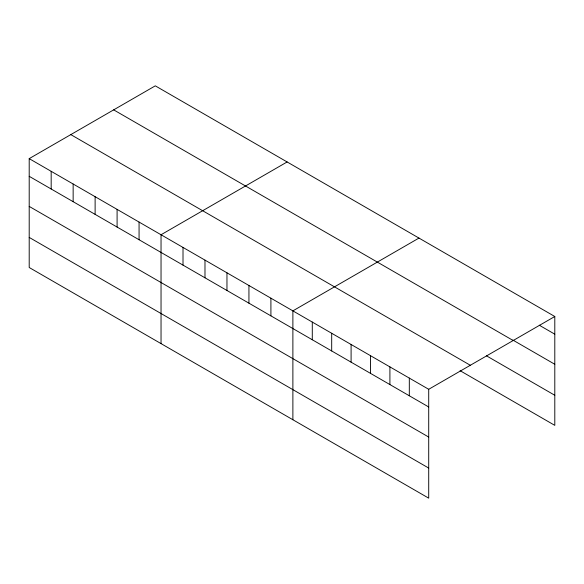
<?xml version="1.0" encoding="UTF-8"?>
<svg xmlns="http://www.w3.org/2000/svg" width="584" height="584" viewBox="0 0 584 584"><rect width="100%" height="100%" fill="white"/><g stroke="black" fill="none" stroke-linecap="round" stroke-linejoin="round"><path stroke-width="0.88" d="M29.2 158.636L428.714 389.294L428.714 498.159L29.2 267.501L29.2 158.636L155.286 85.841L554.8 316.499L554.8 425.364L460.104 370.694M287.124 161.958L161.038 234.753L161.038 343.618M418.962 238.075L292.883 310.87L292.883 419.735M428.714 389.294L554.8 316.499M539.273 325.215L554.8 334.179M512.883 340.07L554.8 364.27M113.676 109.865L513.19 340.523M486.494 355.839L554.8 395.273M70.81 134.612L470.324 365.27M29.2 176.31L428.714 406.975M29.2 206.4L428.714 437.066M29.2 237.403L428.714 468.069M409.311 378.089L409.311 395.769M389.908 366.891L389.908 384.564M370.504 355.685L370.504 373.358M351.094 344.48L351.094 362.16M331.69 333.281L331.69 350.955M312.287 322.076L312.287 339.749M270.91 298.183L270.91 315.864M248.937 285.496L248.937 303.176M226.964 272.816L226.964 290.489M204.984 260.128L204.984 277.801M183.011 247.441L183.011 265.114M139.065 222.066L139.065 239.747M117.092 209.379L117.092 227.059M95.119 196.698L95.119 214.372M73.146 184.011L73.146 201.684M51.173 171.324L51.173 188.997"/></g></svg>
